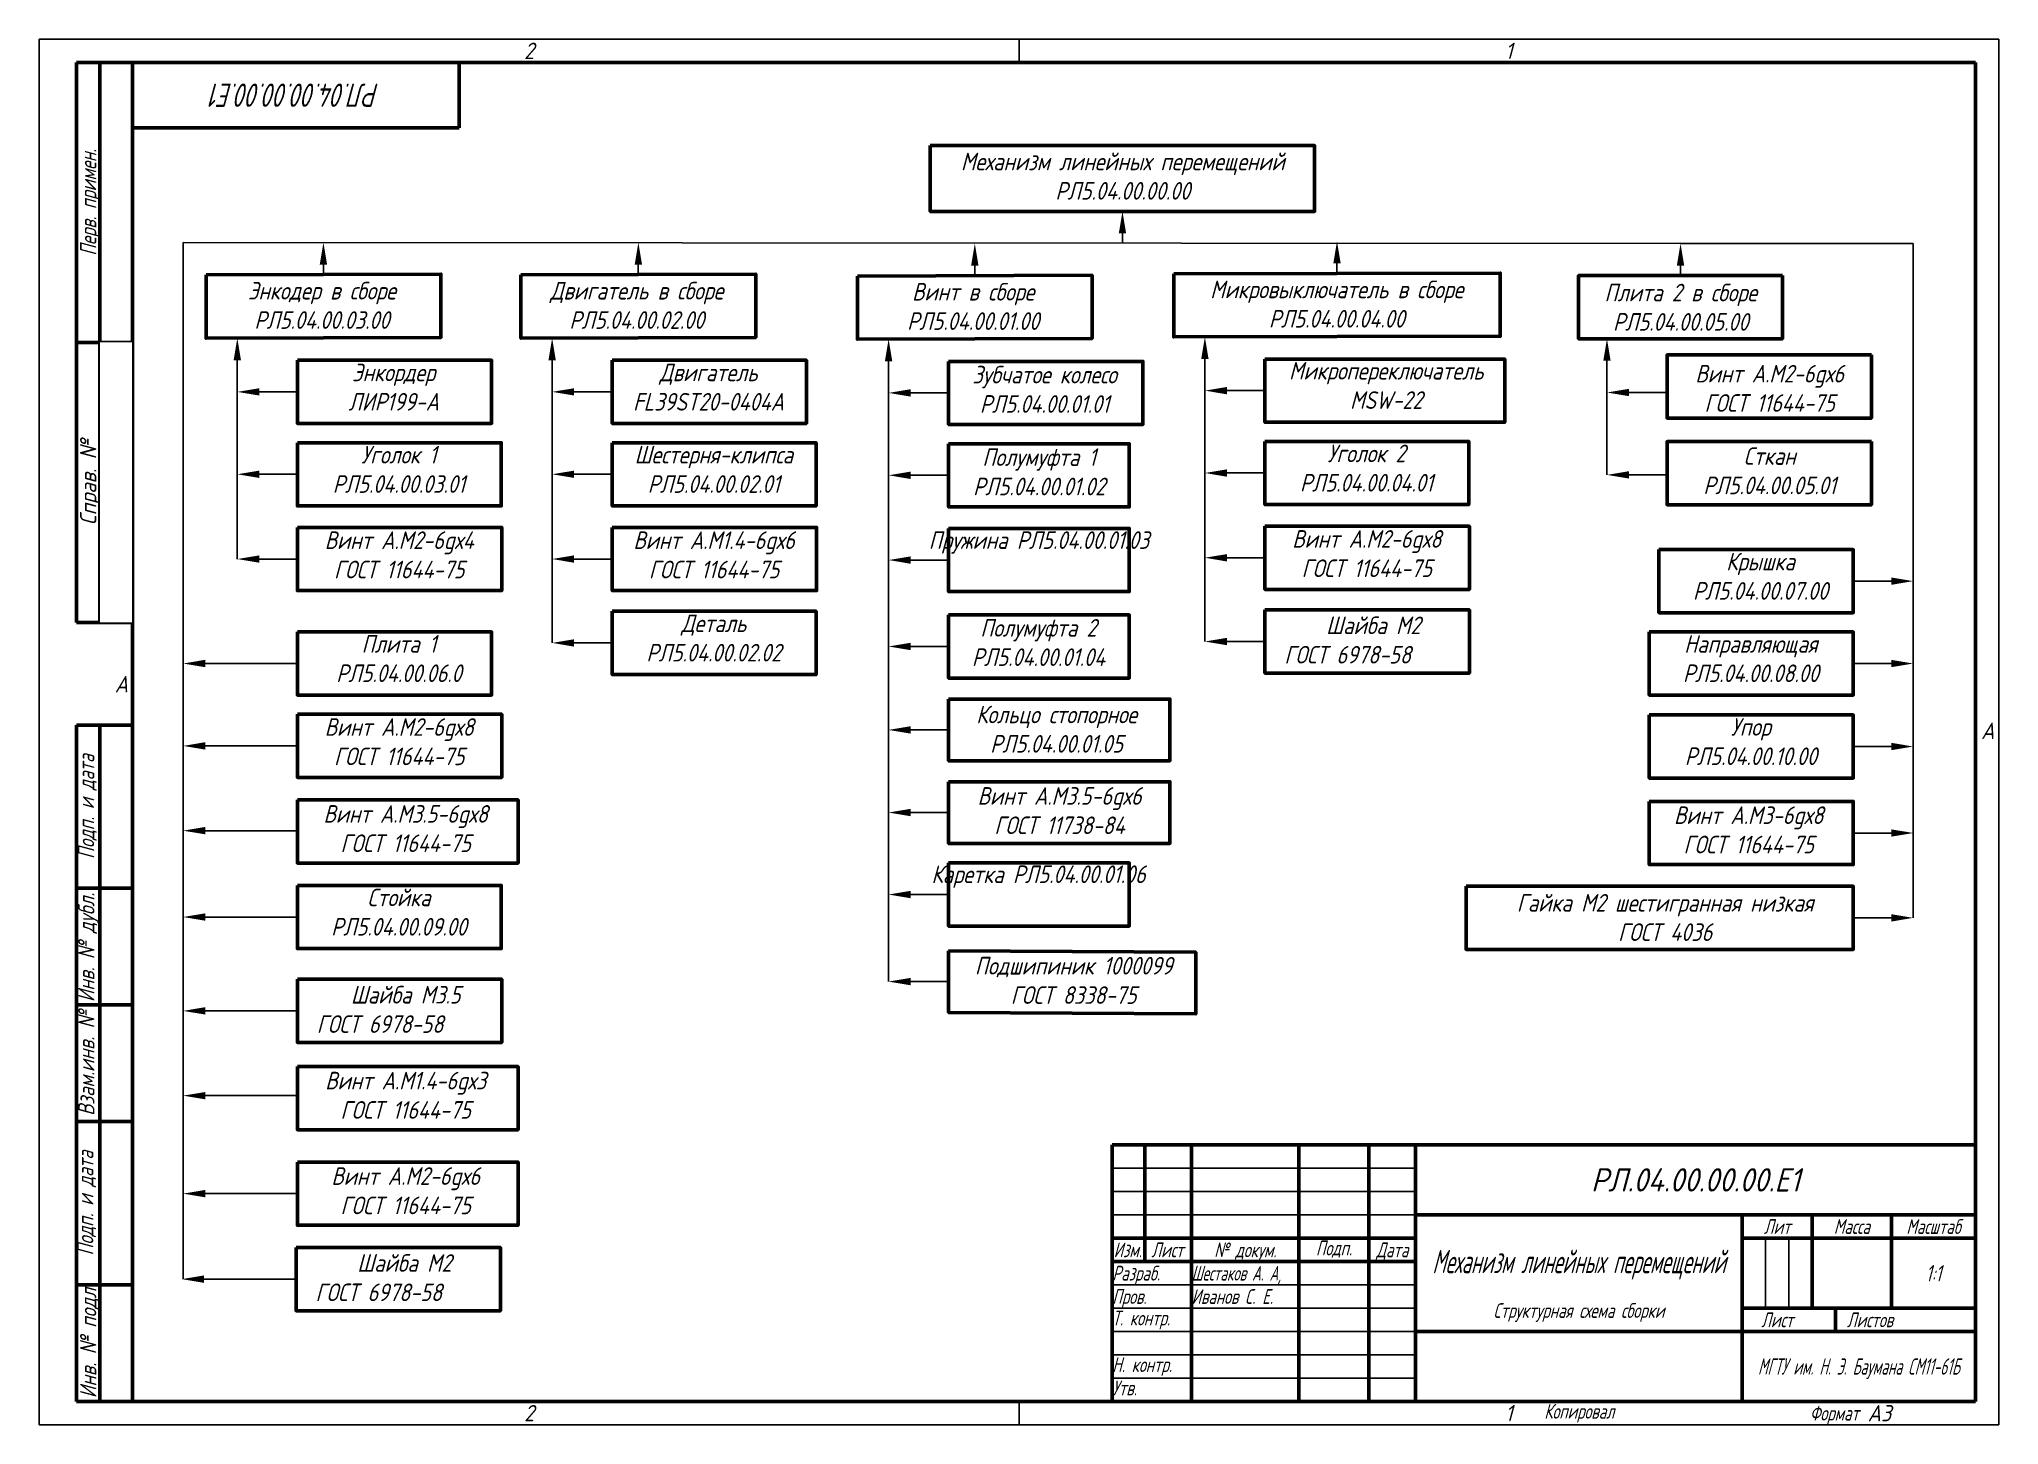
# Paper-space layout 'Лист1' of a CAD drawing. Header units: millimetres. Extents: x 0 to 420, y 0 to 297.
# The model-space entities are those that its viewports show. They can reach past a viewport. Long polylines and large blocks are cut down to what shows.
import ezdxf
from ezdxf.enums import TextEntityAlignment as Align

# ---------------------------------------------------------------- set-up
doc = ezdxf.new("R2010")
doc.units = ezdxf.units.MM
doc.set_wipeout_variables(frame=1)
for name, color, linetype, lineweight in [('AM_BOR', 7, 'Continuous', 50), ('линии', 7, 'Continuous', 50), ('стрелочки', 90, 'Continuous', 25), ('ТЕКСТ', 50, 'Continuous', 25)]:
    doc.layers.add(name, color=color, linetype=linetype, lineweight=lineweight)
doc.layers.add('AM_VIEWS', color=1, linetype='Continuous', lineweight=25, plot=False)
doc.styles.add('ACGOSTTS', font='geniso.shx', dxfattribs={"oblique": 15})
doc.styles.add('E', font='simplex.shx', dxfattribs={"width": 0.8, "oblique": 15})

# ---------------------------------------------------------------- blocks, each defined once
blk = doc.blocks.new('GOST_A3_LANDSCAPE')
at = {"layer": 'AM_BOR', "color": 1, "lineweight": 25}
for p, q in [((420, 297), (0, 297)), ((0, 297), (0, 0)), ((210, 297), (210, 292)), ((420, 0), (420, 297)), ((210, 5), (210, 0)), ((210, 5), (210, 0)), ((0, 0), (420, 0))]:
    blk.add_line(p, q, dxfattribs=at)
at = {"layer": 'AM_BOR', "color": 7, "lineweight": 50}
for p, q in [((415, 292), (20, 292)), ((20, 292), (20, 5)), ((415, 5), (415, 292)), ((20, 5), (415, 5))]:
    blk.add_line(p, q, dxfattribs=at)
at = {"layer": 'AM_BOR', "color": 1, "lineweight": 25, "style": 'ACGOSTTS', "oblique": 15}
for s, p in [('2', (105, 294.5)), ('1', (315, 294.5)), ('2', (105, 2.5)), ('1', (315, 2.5))]:
    blk.add_text(s, height=3.5, dxfattribs=at).set_placement(p, align=Align.MIDDLE_CENTER)
for p in [(16.21, 157), (416.21, 147), (416.21, 147)]:
    blk.add_text('A', height=3.5, dxfattribs=at).set_placement(p)
blk = doc.blocks.new('GOST_FORM1')
at = {"layer": 'AM_BOR', "color": 7, "lineweight": 50}
for p, q in [((-185, 0), (-185, 55)), ((-185, 55), (0, 55)), ((-178, 55), (-178, 30)), ((-168, 55), (-168, 0)), ((-145, 55), (-145, 0)), ((-130, 55), (-130, 0)), ((-120, 55), (-120, 0)), ((0, 55), (0, 0)), ((-120, 40), (0, 40)), ((-50, 40), (-50, 0)), ((-35, 40), (-35, 20)), ((-18, 40), (-18, 20)), ((-185, 35), (-120, 35)), ((-50, 35), (0, 35)), ((-185, 30), (-120, 30)), ((-50, 20), (0, 20)), ((-30, 20), (-30, 15)), ((-120, 15), (0, 15)), ((0, 0), (-185, 0))]:
    blk.add_line(p, q, dxfattribs=at)
at = {"layer": 'AM_BOR', "color": 1, "lineweight": 25}
for p, q in [((-185, 50), (-120, 50)), ((-185, 45), (-120, 45)), ((-185, 40), (-120, 40)), ((-45, 35), (-45, 20)), ((-40, 35), (-40, 20)), ((-185, 25), (-120, 25)), ((-185, 20), (-120, 20)), ((-185, 15), (-120, 15)), ((-185, 10), (-120, 10)), ((-185, 5), (-120, 5))]:
    blk.add_line(p, q, dxfattribs=at)
at = {"layer": 'AM_BOR', "color": 1, "lineweight": 25, "style": 'ACGOSTTS', "oblique": 15, "width": 0.8}
for s, p in [('Лит', (-42.5, 37.5)), ('Масса', (-26.5, 37.5)), ('Масштаб', (-9, 37.5)), ('Изм.', (-181.7, 32.5)), ('Лист', (-173.2, 32.5)), ('№ докум.', (-156.5, 32.5)), ('Подп.', (-137.5, 32.9)), ('Дата', (-125, 32.5)), ('Лист', (-42.5, 17.5)), ('Листов', (-22.62, 17.5)), ('Копировал', (-84.92, -2.1))]:
    blk.add_text(s, height=3.17, dxfattribs=at).set_placement(p, align=Align.MIDDLE_CENTER)
for s, p in [('Разраб.', (-185, 27.5)), ('Пров.', (-185, 22.5)), ('Т. контр.', (-185, 17.9)), ('Н. контр.', (-185, 7.9)), ('Утв.', (-185, 2.9))]:
    blk.add_text(s, height=3.17, dxfattribs=at).set_placement(p, align=Align.MIDDLE_LEFT)
blk.add_text('Формат', height=3.17, dxfattribs=at).set_placement((-25, -2.5), align=Align.MIDDLE_RIGHT)
at = {"layer": 'AM_BOR', "color": 2, "lineweight": 25, "style": 'ACGOSTTS', "oblique": 15}
for tag, height, p in [('GEN-TITLE-PARTNO{23}', 5, (-60, 47.5)), ('GEN-TITLE-CMPNY{13}', 3.5, (-25, 7.5))]:
    blk.add_attdef(tag, text='', height=height, dxfattribs=at).set_placement(p, align=Align.MIDDLE_CENTER)
for tag, height, width, p in [('GEN-TITLE-NAME{6.5}', 3.17, 0.8, (-168, 27.5)), ('GEN-TITLE-CHKM{6.5}', 3.17, 0.8, (-168, 22.5)), ('GEN-TITLE-ENG{6.5}', 3.17, 0.8, (-168, 17.5)), ('GEN-TITLE-AUTH{6.5}', 3.17, 0.8, (-168, 12.5)), ('GEN-TITLE-APPD{6.5}', 3.17, 0.8, (-168, 7.5)), ('GEN-TITLE-MAT2{9}', 3.5, 0.9, (-85, 9.25)), ('GEN-TITLE-APPM{6.5}', 3.17, 0.8, (-168, 2.5)), ('GEN-TITLE-MAT3{9}', 3.5, 0.9, (-85, 4.37))]:
    blk.add_attdef(tag, text='', height=height, dxfattribs=dict(at, width=width)).set_placement(p, align=Align.MIDDLE_LEFT)
at = {"layer": 'AM_BOR', "color": 2, "lineweight": 25, "style": 'ACGOSTTS', "oblique": 15, "width": 0.8}
for tag, height, p in [('GEN-TITLE-DES1{13}', 5, (-85, 30)), ('GEN-TITLE-LIT1{1}', 3.5, (-47.9, 27.5)), ('GEN-TITLE-LIT2{1.1}', 3.5, (-42.9, 27.5)), ('GEN-TITLE-LIT3{1.1}', 3.5, (-37.9, 27.5)), ('GEN-TITLE-WT{4}', 3.5, (-27, 27.5)), ('GEN-TITLE-SCA{6}', 3.5, (-9, 27.5)), ('GEN-TITLE-DES2{21}', 3.17, (-85, 19.5)), ('GEN-TITLE-SHEET{2.2}', 3.17, (-34.5, 17.5)), ('GEN-TITLE-NUMSHTS{5}', 3.17, (-9.12, 17.5))]:
    blk.add_attdef(tag, text='', height=height, dxfattribs=at).set_placement(p, align=Align.MIDDLE_CENTER)
at = {"layer": 'AM_BOR', "color": 1, "lineweight": 25, "style": 'ACGOSTTS', "oblique": 15, "width": 0.8}
blk.add_attdef('GEN-TITLE-AUTHT{5}', text='', height=3.17, dxfattribs=at).set_placement((-185, 12.9), align=Align.MIDDLE_LEFT)
at = {"layer": 'AM_BOR', "color": 2, "lineweight": 25, "style": 'ACGOSTTS', "oblique": 15, "width": 0.9}
blk.add_attdef('GEN-TITLE-MAT1{9}', text='', height=3.5, dxfattribs=at).set_placement((-86.5, 7.5), align=Align.MIDDLE_RIGHT)
at = {"layer": 'AM_BOR', "color": 2, "lineweight": 25, "style": 'ACGOSTTS', "oblique": 15}
blk.add_attdef('GEN-TITLE-SIZ{15.7}', text='', height=3.5, dxfattribs=at).set_placement((-23.1, -2.5), align=Align.MIDDLE_LEFT)
blk = doc.blocks.new('GOST_EXT12')
at = {"layer": 'AM_BOR', "color": 7, "lineweight": 50, "ltscale": 0.3}
for p, q in [((0, 287), (-12, 287)), ((-12, 287), (-12, 167)), ((-7, 167), (-7, 287)), ((0, 167), (0, 287)), ((-12, 227), (0, 227)), ((-12, 167), (0, 167))]:
    blk.add_line(p, q, dxfattribs=at)
at = {"layer": 'AM_BOR', "color": 7, "lineweight": 50}
for p, q in [((0, 145), (-12, 145)), ((-12, 145), (-12, 110)), ((-12, 0), (-12, 145)), ((-7, 0), (-7, 145)), ((0, 145), (0, 0)), ((0, 110), (-12, 110)), ((-12, 110), (-12, 85)), ((0, 85), (-12, 85)), ((-12, 85), (-12, 60)), ((0, 60), (-12, 60)), ((-12, 60), (-12, 25)), ((0, 25), (-12, 25)), ((-12, 25), (-12, 0)), ((0, 0), (-12, 0))]:
    blk.add_line(p, q, dxfattribs=at)
at = {"layer": 'AM_BOR', "color": 1, "lineweight": 25, "style": 'ACGOSTTS', "oblique": 15}
for s, width, p in [('Перв. примен.', 0.821392, (-9.5, 257)), ('Подп. и дата', 0.842977, (-9.95, 127.5)), ('Инв. № дубл.', 0.891828, (-9.9, 97.31)), ('Взам.инв. №', 0.899981, (-9.9, 72.5)), ('Подп. и дата', 0.842977, (-10.13, 42.5)), ('Инв. № подл', 0.910904, (-9.5, 12.5))]:
    blk.add_text(s, height=3.5, rotation=90, dxfattribs=dict(at, width=width)).set_placement(p, align=Align.MIDDLE_CENTER)
blk.add_text('Справ. №', height=3.5, rotation=90, dxfattribs=at).set_placement((-9.5, 197), align=Align.MIDDLE_CENTER)
at = {"layer": 'AM_BOR', "color": 2, "lineweight": 25, "style": 'ACGOSTTS', "oblique": 15, "width": 0.8}
for tag, p in [('GEN-TITLE-FREF{16}', (-3.5, 257)), ('GEN-TITLE-RPARTNO{16}', (-3.5, 197)), ('GEN-TITLE-SDT2{10}', (-3.5, 127.5)), ('GEN-TITLE-CSTKN{7}', (-3.5, 97.5)), ('GEN-TITLE-RSTKN{7}', (-3.5, 72.5)), ('GEN-TITLE-SDT1{10}', (-3.5, 42.5)), ('GEN-TITLE-STKN{7}', (-3.5, 12.5))]:
    blk.add_attdef(tag, text='', height=3.17, rotation=90, dxfattribs=at).set_placement(p, align=Align.MIDDLE_CENTER)
blk.add_wipeout([(-7, 227), (-7, 167), (0, 167), (0, 227)])
blk = doc.blocks.new('GOST_EXT3_L')
at = {"layer": 'AM_BOR', "color": 7, "lineweight": 50}
for p, q in [((0, 0), (70, 0)), ((0, -14), (0, 0)), ((70, 0), (70, -14)), ((70, -14), (0, -14))]:
    blk.add_line(p, q, dxfattribs=at)
at = {"layer": 'AM_BOR', "color": 2, "lineweight": 25, "style": 'ACGOSTTS', "oblique": 15, "width": 0.8}
blk.add_attdef('GEN-TITLE-PARTNO{11.7}', text='', height=5, rotation=180, dxfattribs=at).set_placement((35, -7), align=Align.MIDDLE_CENTER)

msp = doc.modelspace()

# ---------------------------------------------------------------- linework, layer by layer
at = {"layer": 'линии'}
for points in [[(177.8, 285.42), (265.12, 285.42), (265.12, 270.44), (177.8, 270.44)], [(13.26, 256), (66.6, 256.19), (66.6, 241.83), (13.26, 241.64)], [(84.8, 256), (138.14, 256.19), (138.14, 241.83), (84.8, 241.64)], [(161.24, 255.76), (214.57, 255.95), (214.57, 241.6), (161.24, 241.41)], [(233.1, 256.28), (307.3, 256.43), (307.3, 242.07), (233.1, 241.93)], [(371.39, 255.86), (325.07, 255.86), (325.07, 241.5), (371.39, 241.5)], [(33.99, 236.62), (78.12, 236.62), (78.12, 222.26), (33.99, 222.26)], [(105.52, 236.62), (149.66, 236.62), (149.66, 222.26), (105.52, 222.26)], [(181.96, 236.38), (226.1, 236.38), (226.1, 222.03), (181.96, 222.03)], [(253.83, 236.9), (308.31, 236.9), (308.31, 222.55), (253.83, 222.55)], [(391.63, 237.84), (345.18, 237.84), (345.18, 223.48), (391.63, 223.48)], [(253.83, 218.19), (300.15, 218.19), (300.15, 203.83), (253.83, 203.83)], [(391.63, 218.16), (345.18, 218.16), (345.18, 203.8), (391.63, 203.8)], [(33.99, 217.9), (80.32, 217.9), (80.32, 203.54), (33.99, 203.54)], [(105.52, 217.9), (151.85, 217.9), (151.85, 203.54), (105.52, 203.54)], [(181.96, 217.66), (222.98, 217.66), (222.98, 203.31), (181.96, 203.31)], [(33.99, 198.64), (80.44, 198.64), (80.44, 184.28), (33.99, 184.28)], [(105.52, 198.64), (151.97, 198.64), (151.97, 184.28), (105.52, 184.28)], [(181.96, 198.4), (222.98, 198.4), (222.98, 184.05), (181.96, 184.05)], [(253.83, 198.92), (300.28, 198.92), (300.28, 184.57), (253.83, 184.57)], [(343.35, 193.62), (387.48, 193.62), (387.48, 179.26), (343.35, 179.26)], [(105.52, 179.58), (151.85, 179.58), (151.85, 165.22), (105.52, 165.22)], [(181.96, 178.77), (222.98, 178.77), (222.98, 164.42), (181.96, 164.42)], [(253.83, 179.89), (300.28, 179.89), (300.28, 165.54), (253.83, 165.54)], [(33.99, 174.9), (78.12, 174.9), (78.12, 160.55), (33.99, 160.55)], [(341.15, 174.9), (387.48, 174.9), (387.48, 160.54), (341.15, 160.54)], [(33.99, 156.18), (80.44, 156.18), (80.44, 141.83), (33.99, 141.83)], [(181.96, 159.64), (232.23, 159.64), (232.23, 145.62), (181.96, 145.62)], [(341.15, 156.04), (387.48, 156.04), (387.48, 141.68), (341.15, 141.68)], [(181.96, 140.87), (232.23, 140.87), (232.23, 126.85), (181.96, 126.85)], [(33.99, 136.73), (84.15, 136.73), (84.15, 122.38), (33.99, 122.38)], [(341.15, 136.38), (387.48, 136.38), (387.48, 122.03), (341.15, 122.03)], [(181.96, 122.41), (222.98, 122.41), (222.98, 108.06), (181.96, 108.06)], [(33.99, 117.3), (80.32, 117.3), (80.32, 102.94), (33.99, 102.94)], [(299.51, 117.1), (387.48, 117.1), (387.48, 102.75), (299.51, 102.75)], [(181.96, 102.47), (238.09, 102.12), (238.09, 88.1), (181.96, 88.44)], [(33.99, 95.97), (80.44, 95.97), (80.44, 81.61), (33.99, 81.61)], [(33.99, 76.13), (84.15, 76.13), (84.15, 61.78), (33.99, 61.78)], [(33.99, 54.45), (84.15, 54.45), (84.15, 40.09), (33.99, 40.09)], [(33.69, 35.02), (80.14, 35.02), (80.14, 20.66), (33.69, 20.66)]]:
    msp.add_lwpolyline(points, close=True, dxfattribs=at)
at = {"layer": 'стрелочки'}
for p, q in [((8.05, 263.4), (348.25, 263.14)), ((8.05, 263.4), (8.05, 27.89)), ((221.44, 265.44), (221.44, 263.15)), ((348.25, 263.14), (401.12, 263.14)), ((401.12, 263.14), (401.12, 109.93)), ((39.91, 258.38), (39.91, 256.09)), ((111.45, 258.38), (111.45, 256.09)), ((270.19, 258.64), (270.18, 256.35)), ((187.89, 258.14), (187.89, 255.86)), ((348.23, 258.14), (348.23, 255.86)), ((20.35, 236.64), (20.35, 191.46)), ((91.88, 236.64), (91.88, 172.4)), ((168.32, 236.41), (168.32, 95.45)), ((240.18, 236.93), (240.18, 172.72)), ((331.54, 236.5), (331.54, 210.58)), ((25.35, 229.44), (33.99, 229.44)), ((96.88, 229.44), (105.52, 229.44)), ((173.32, 229.21), (181.96, 229.21)), ((245.18, 229.73), (253.83, 229.73)), ((336.54, 229.3), (345.18, 229.3)), ((25.35, 210.72), (33.99, 210.72)), ((96.88, 210.72), (105.52, 210.72)), ((173.32, 210.49), (181.96, 210.49)), ((245.18, 211.01), (253.83, 211.01)), ((336.54, 210.58), (345.18, 210.58)), ((25.35, 191.46), (33.99, 191.46)), ((96.88, 191.46), (105.52, 191.46)), ((245.18, 191.75), (253.83, 191.75)), ((173.32, 191.23), (181.96, 191.23)), ((396.12, 186.44), (387.48, 186.44)), ((96.88, 172.4), (105.52, 172.4)), ((173.32, 171.59), (181.96, 171.59)), ((245.18, 172.72), (253.83, 172.72)), ((13.05, 167.72), (33.99, 167.72)), ((396.12, 167.72), (387.48, 167.72)), ((173.32, 152.63), (181.96, 152.63)), ((13.05, 149), (33.99, 149)), ((396.12, 148.86), (387.48, 148.86)), ((173.32, 133.86), (181.96, 133.86)), ((13.05, 129.74), (33.99, 129.74)), ((396.12, 129.21), (387.48, 129.21)), ((173.32, 115.23), (181.96, 115.23)), ((13.05, 110.12), (33.99, 110.12)), ((396.12, 109.93), (387.48, 109.93)), ((173.32, 95.45), (181.96, 95.45)), ((13.05, 88.79), (33.99, 88.79)), ((13.05, 69.53), (33.99, 69.53)), ((25.35, 69.53), (33.99, 69.53)), ((13.05, 47.27), (33.99, 47.27)), ((25.35, 47.27), (33.99, 47.27)), ((12.75, 27.84), (33.69, 27.84)), ((25.05, 27.84), (33.69, 27.84))]:
    msp.add_line(p, q, dxfattribs=at)
for points in [[(222.29, 265.44), (220.62, 265.44), (221.46, 270.44)], [(40.75, 258.38), (39.08, 258.38), (39.91, 263.38)], [(112.3, 258.38), (110.63, 258.38), (111.47, 263.38)], [(188.74, 258.14), (187.07, 258.14), (187.91, 263.14)], [(271.04, 258.64), (269.37, 258.64), (270.2, 263.64)], [(349.08, 258.14), (347.41, 258.14), (348.25, 263.14)], [(21.18, 236.64), (19.51, 236.64), (20.35, 241.64)], [(92.72, 236.64), (91.05, 236.64), (91.88, 241.64)], [(169.15, 236.41), (167.49, 236.41), (168.32, 241.41)], [(241.02, 236.93), (239.35, 236.93), (240.18, 241.93)], [(332.37, 236.5), (330.71, 236.5), (331.54, 241.5)], [(25.35, 230.27), (25.35, 228.61), (20.35, 229.44)], [(96.88, 230.27), (96.88, 228.61), (91.88, 229.44)], [(173.32, 230.04), (173.32, 228.37), (168.32, 229.21)], [(245.18, 230.56), (245.18, 228.89), (240.18, 229.73)], [(336.54, 230.13), (336.54, 228.47), (331.54, 229.3)], [(25.35, 211.55), (25.35, 209.89), (20.35, 210.72)], [(96.88, 211.55), (96.88, 209.89), (91.88, 210.72)], [(173.32, 211.32), (173.32, 209.65), (168.32, 210.49)], [(245.18, 211.84), (245.18, 210.17), (240.18, 211.01)], [(336.54, 211.42), (336.54, 209.75), (331.54, 210.58)], [(25.35, 192.29), (25.35, 190.62), (20.35, 191.46)], [(96.88, 192.29), (96.88, 190.62), (91.88, 191.46)], [(173.32, 192.06), (173.32, 190.39), (168.32, 191.23)], [(245.18, 192.58), (245.18, 190.91), (240.18, 191.75)], [(396.12, 187.27), (396.12, 185.6), (401.12, 186.44)], [(96.88, 173.23), (96.88, 171.56), (91.88, 172.4)], [(173.32, 172.43), (173.32, 170.76), (168.32, 171.59)], [(245.18, 173.55), (245.18, 171.88), (240.18, 172.72)], [(13.05, 168.56), (13.05, 166.89), (8.05, 167.72)], [(396.12, 168.55), (396.12, 166.89), (401.12, 167.72)], [(173.32, 153.47), (173.32, 151.8), (168.32, 152.63)], [(13.05, 149.84), (13.05, 148.17), (8.05, 149)], [(396.12, 149.7), (396.12, 148.03), (401.12, 148.86)], [(173.32, 134.7), (173.32, 133.03), (168.32, 133.86)], [(13.05, 130.58), (13.05, 128.91), (8.05, 129.74)], [(396.12, 130.04), (396.12, 128.37), (401.12, 129.21)], [(173.32, 116.07), (173.32, 114.4), (168.32, 115.23)], [(13.05, 110.95), (13.05, 109.28), (8.05, 110.12)], [(396.12, 110.76), (396.12, 109.09), (401.12, 109.93)], [(173.32, 96.29), (173.32, 94.62), (168.32, 95.45)], [(13.05, 89.63), (13.05, 87.96), (8.05, 88.79)], [(13.05, 70.36), (13.05, 68.7), (8.05, 69.53)], [(13.05, 48.1), (13.05, 46.43), (8.05, 47.27)], [(12.75, 28.67), (12.75, 27), (7.75, 27.84)]]:
    msp.add_solid(points, dxfattribs=at)

# ---------------------------------------------------------------- texts
at = {"layer": 'ТЕКСТ', "char_height": 4, "style": 'E'}
for s, width, gutter_width, heights, insert, attachment_point in [('\\pxqc;Механизм линейных перемещений\\PРЛ5.04.00.00.00', 85.5805, 0, [15.08], (178.73, 283.79), 1), ('\\pxqc;Энкодер в сборе\\PРЛ5.04.00.03.00', 51.7462, 0, [15.13], (13.69, 254.43), 1), ('\\pxqc;Двигатель в сборе\\PРЛ5.04.00.02.00', 51.7462, 0, [15.13], (85.22, 254.43), 1), ('\\pxqc;Винт в сборе\\PРЛ5.04.00.01.00', 51.7462, 0, [15.13], (161.66, 254.19), 1), ('\\pxqc;Микровыключатель в сборе\\PРЛ5.04.00.04.00', 73.2425, 15.24, [15.13], (233.52, 254.72), 1), ('\\pxqc;Плита 2 в сборе\\PРЛ5.04.00.05.00', 51.7462, 0, [15.13], (374.16, 254.01), 3), ('\\pxqc;Микропереключатель\\PMSW-22', 51.7462, 0, [15.13], (255.51, 236.24), 1), ('\\pxqc;Энкордер \\PЛИР199-А', 51.7462, 0, [15.13], (29.99, 235.86), 1), ('\\pxqc;Двигатель \\PFL39ST20-0404A', 51.7462, 0, [15.13], (101.53, 235.86), 1), ('\\pxqc;Зубчатое колесо \\PРЛ5.04.00.01.01', 51.7462, 0, [15.13], (177.88, 235.36), 1), ('\\pxqc,t17;Винт А.М2-6gх6\\PГОСТ 11644-75', 55.1995, 0, [13.93], (396.09, 235.58), 3), ('\\pxqc;Уголок 1\\PРЛ5.04.00.03.01', 51.7462, 0, [15.13], (31.19, 217.17), 1), ('\\pxqc;Шестерня-клипса\\PРЛ5.04.00.02.01', 51.7462, 0, [15.13], (102.72, 217.17), 1), ('\\pxqc;Полумуфта 1\\PРЛ5.04.00.01.02', 51.7462, 0, [15.13], (176.65, 216.61), 1), ('\\pxqc;Уголок 2\\PРЛ5.04.00.04.01', 51.7462, 0, [15.13], (251.02, 217.46), 1), ('\\pxqc,t17;Сткан ^JРЛ5.04.00.05.01', 55.1995, 0, [13.93], (396.09, 216.86), 3), ('\\pxqc,t17;Винт А.М2-6gх4\\PГОСТ 11644-75', 55.1995, 0, [13.93], (29.53, 197.74), 1), ('\\pxqc,t17;Винт А.М1.4-6gх6\\PГОСТ 11644-75', 55.1995, 0, [13.93], (101.06, 197.74), 1), ('\\pxqc;Пружина РЛ5.04.00.01.03', 51.7462, 0, [15.13], (176.6, 197.76), 1), ('\\pxqc,t17;Винт А.М2-6gх8\\PГОСТ 11644-75', 55.1995, 0, [13.93], (249.36, 198.03), 1), ('\\pxqc;Крышка\\PРЛ5.04.00.07.00', 51.7462, 0, [15.13], (340.54, 192.89), 1), ('\\pxqc;Деталь\\PРЛ5.04.00.02.02', 51.7462, 0, [15.13], (102.72, 178.85), 1), ('\\pxqc;Шайба М2\\P\\pq*;ГОСТ 6978-58', 40.3893, 0, [11.53], (258.24, 178.39), 1), ('\\pxqc;Плита 1\\PРЛ5.04.00.06.0', 51.7462, 0, [15.13], (31.19, 174.18), 1), ('\\pxqc;Полумуфта 2\\PРЛ5.04.00.01.04', 51.7462, 0, [15.13], (176.49, 177.83), 1), ('\\pxqc;Направляющая\\PРЛ5.04.00.08.00', 51.7462, 0, [15.13], (338.35, 174.17), 1), ('\\pxqc;Кольцо стопорное РЛ5.04.00.01.05', 51.7462, 0, [15.13], (180.61, 158.14), 1), ('\\pxqc,t17;Винт А.М2-6gх8\\PГОСТ 11644-75', 55.1995, 0, [13.93], (29.53, 155.29), 1), ('\\pxqc;Упор\\PРЛ5.04.00.10.00', 51.7462, 0, [15.13], (338.35, 155.32), 1), ('\\pxqc;Винт А.М3.5-6gх6 ГОСТ 11738-84', 48.8896, 0, [19.9], (182.72, 139.63), 1), ('\\pxqc,t17;Винт А.М3.5-6gх8\\PГОСТ 11644-75', 55.1995, 0, [13.93], (31, 135.55), 1), ('\\pxqc;Винт А.М3-6gх8\\PГОСТ 11644-75', 46.0711, 24.88, [12.56], (340.69, 135.25), 1), ('\\pxqc;Каретка РЛ5.04.00.01.06', 51.7462, 0, [15.13], (176.51, 121.84), 1), ('\\pxqc;Стойка\\PРЛ5.04.00.09.00', 51.7462, 0, [15.13], (31.19, 116.57), 1), ('\\pxqc,t17;Гайка М2 шестигранная низкая\\PГОСТ 4036', 110.3991, 0, [13.93], (289.55, 115.35), 1), ('\\pxqc;Подшипиник 1000099 ГОСТ 8338-75', 53.8701, 0, [17.56], (183.43, 101.05), 1), ('\\pxqc;Шайба М3.5\\P\\pq*;ГОСТ 6978-58', 40.3893, 0, [11.53], (38.4, 94.46), 1), ('\\pxqc,t17;Винт А.М1.4-6gх3\\PГОСТ 11644-75', 55.1995, 0, [13.93], (31, 74.95), 1), ('\\pxqc,t17;Винт А.М2-6gх6\\PГОСТ 11644-75', 55.1995, 0, [13.93], (31, 53.26), 1), ('\\pxqc;Шайба М2\\P\\pq*;ГОСТ 6978-58', 40.3893, 0, [11.53], (38.1, 33.51), 1)]:
    msp.add_mtext_dynamic_manual_height_columns(s, width=width, gutter_width=gutter_width, heights=heights, dxfattribs=dict(at, insert=insert, attachment_point=attachment_point))

psp = doc.layouts.new('Лист1')

# ---------------------------------------------------------------- block references
at = {"layer": 'стрелочки', "lineweight": 0}
psp.add_blockref('GOST_A3_LANDSCAPE', (0, 0), dxfattribs=at)
ref = psp.add_blockref('GOST_FORM1', (415, 5), dxfattribs=at)
ref.add_attrib('GEN-TITLE-DES1{13}', 'Механизм линейных перемещений', dxfattribs={"layer": 'AM_BOR', "color": 2, "lineweight": 25, "height": 5, "style": 'ACGOSTTS', "oblique": 15, "width": 0.634102}).set_placement((330, 35), align=Align.MIDDLE_CENTER)
ref.add_attrib('GEN-TITLE-DES2{21}', 'Структурная схема сборки', dxfattribs={"layer": 'AM_BOR', "color": 2, "lineweight": 25, "height": 3.17, "style": 'ACGOSTTS', "oblique": 15, "width": 0.8}).set_placement((330, 24.5), align=Align.MIDDLE_CENTER)
ref.add_attrib('GEN-TITLE-PARTNO{23}', 'РЛ.04.00.00.00.Е1', dxfattribs={"layer": 'AM_BOR', "color": 2, "lineweight": 25, "height": 5, "style": 'ACGOSTTS', "oblique": 15}).set_placement((355, 52.5), align=Align.MIDDLE_CENTER)
ref.add_attrib('GEN-TITLE-SCA{6}', '1:1', dxfattribs={"layer": 'AM_BOR', "color": 2, "lineweight": 25, "height": 3.5, "style": 'ACGOSTTS', "oblique": 15, "width": 0.8}).set_placement((406, 32.5), align=Align.MIDDLE_CENTER)
ref.add_attrib('GEN-TITLE-CMPNY{13}', 'МГТУ им. Н. Э. Баумана СМ11-61Б', dxfattribs={"layer": 'AM_BOR', "color": 2, "lineweight": 25, "height": 3.5, "style": 'ACGOSTTS', "oblique": 15, "width": 0.653557}).set_placement((390, 12.5), align=Align.MIDDLE_CENTER)
ref.add_attrib('GEN-TITLE-NAME{6.5}', 'Шестаков А. А,', dxfattribs={"layer": 'AM_BOR', "color": 2, "lineweight": 25, "height": 3.17, "style": 'ACGOSTTS', "oblique": 15, "width": 0.714286}).set_placement((247, 32.5), align=Align.MIDDLE_LEFT)
ref.add_attrib('GEN-TITLE-CHKM{6.5}', 'Иванов С. Е.', dxfattribs={"layer": 'AM_BOR', "color": 2, "lineweight": 25, "height": 3.17, "style": 'ACGOSTTS', "oblique": 15, "width": 0.8}).set_placement((247, 27.5), align=Align.MIDDLE_LEFT)
ref.add_attrib('GEN-TITLE-SIZ{15.7}', 'A3', dxfattribs={"layer": 'AM_BOR', "color": 2, "lineweight": 25, "height": 3.5, "style": 'ACGOSTTS', "oblique": 15}).set_placement((391.9, 2.5), align=Align.MIDDLE_LEFT)

# ---------------------------------------------------------------- next in the draw order: block references
psp.add_blockref('GOST_EXT12', (20, 5), dxfattribs=at)

# ---------------------------------------------------------------- next in the draw order: block references
psp.add_blockref('GOST_EXT3_L', (20, 292), dxfattribs=at).add_auto_attribs({'GEN-TITLE-PARTNO{11.7}': 'РЛ.04.00.00.00.Е1'})

# ---------------------------------------------------------------- next in the draw order: viewports
at = {"layer": 'AM_VIEWS'}
psp.add_viewport(center=(217.5, 148.5), size=(395, 287), view_center_point=(205.9, 152.16), view_height=304.2357, dxfattribs=at)

doc.saveas('drawing.dxf')
